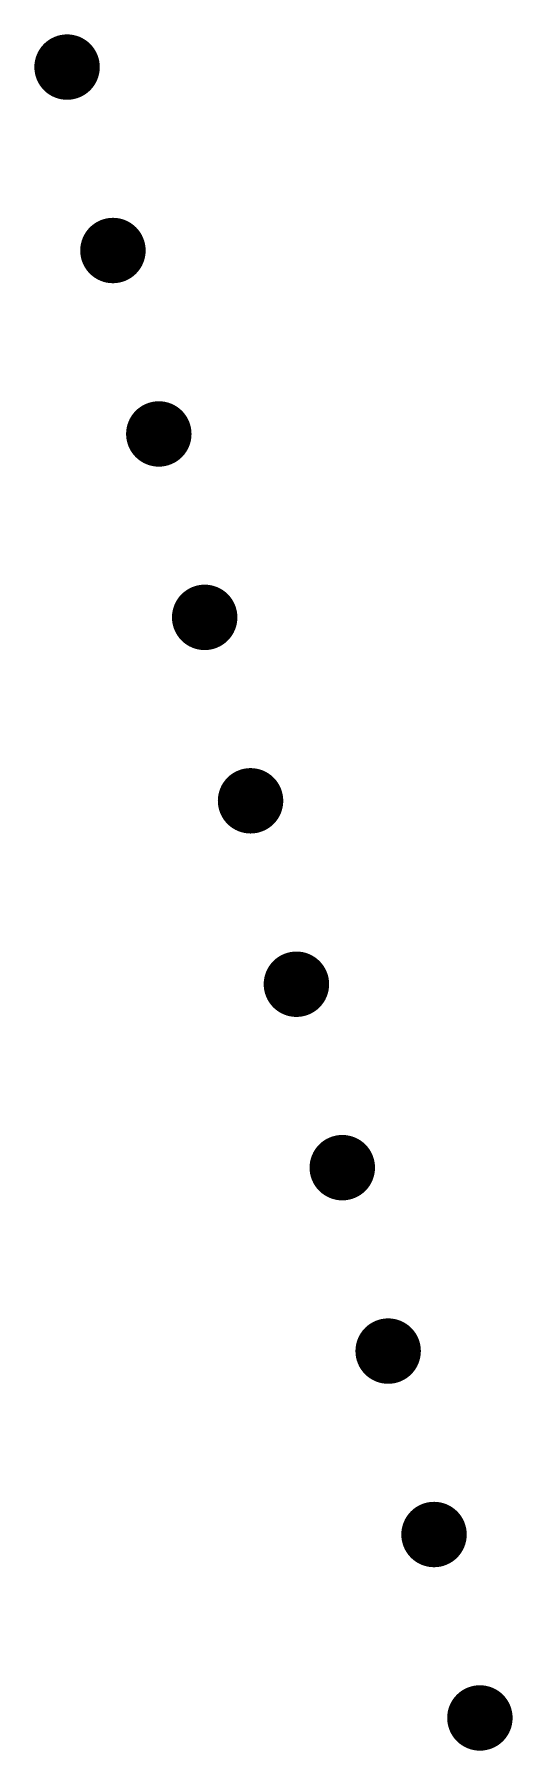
# Model space of a CAD drawing. Extents: x 295 to 953, y 10 to 290.
# Drawn here: x 523.13 to 529.75, y 147.35 to 171.12 of the extents above; entities that cross this region are included whole.
import ezdxf

# ---------------------------------------------------------------- set-up
doc = ezdxf.new("R2010")
doc.units = 0
doc.header["$LTSCALE"] = 5
doc.header["$MEASUREMENT"] = 0
doc.layers.get('0').update_dxf_attribs({"linetype": 'CONTINUOUS', "lineweight": 25})

msp = doc.modelspace()

# ---------------------------------------------------------------- linework, layer by layer
at = {"const_width": 0.453}
for points in [[(523.358, 170.663, 1), (523.811, 170.663, 1)], [(523.993, 168.123, 1), (524.446, 168.123, 1)], [(524.628, 165.583, 1), (525.081, 165.583, 1)], [(525.263, 163.043, 1), (525.716, 163.043, 1)], [(525.898, 160.503, 1), (526.351, 160.503, 1)], [(526.533, 157.963, 1), (526.986, 157.963, 1)], [(527.168, 155.423, 1), (527.621, 155.423, 1)], [(527.803, 152.883, 1), (528.256, 152.883, 1)], [(528.438, 150.343, 1), (528.891, 150.343, 1)], [(529.073, 147.803, 1), (529.526, 147.803, 1)]]:
    msp.add_lwpolyline(points, format="xyb", close=True, dxfattribs=at)

doc.saveas('drawing.dxf')
